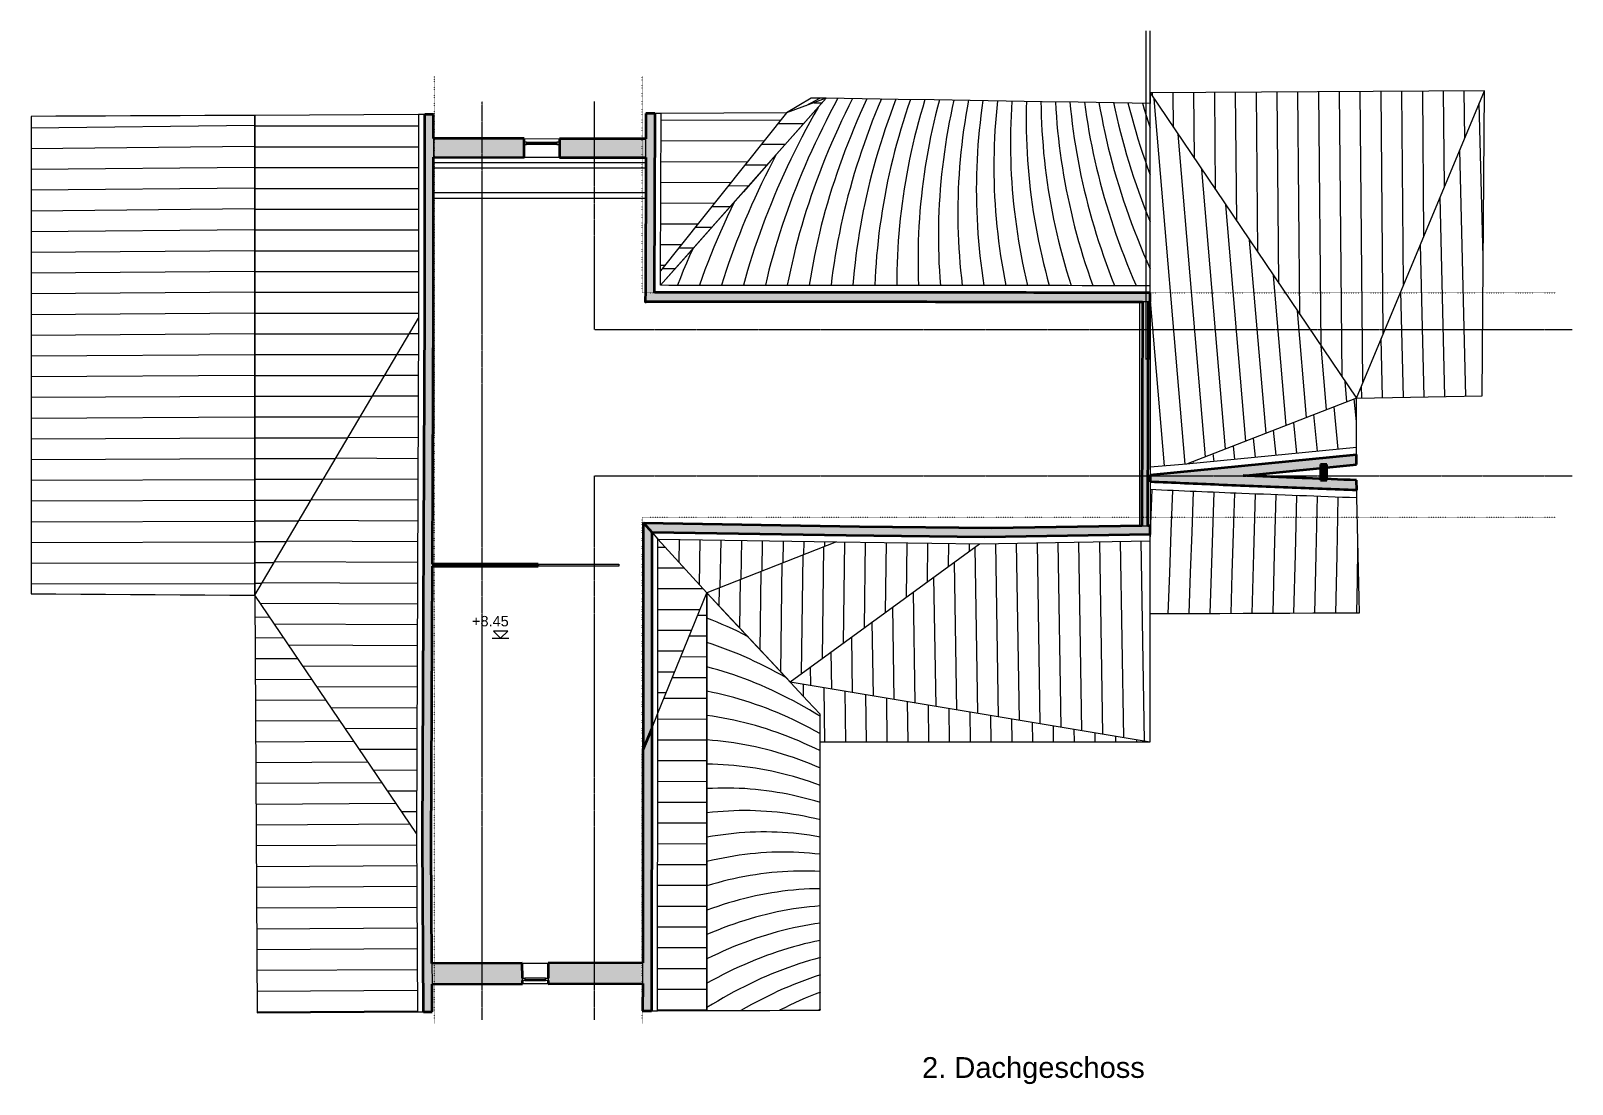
# Model space of a CAD drawing. Header units: millimetres. Extents: x -14559 to 22507, y -17160 to 8185.
import ezdxf

# ---------------------------------------------------------------- set-up
doc = ezdxf.new("R2010")
doc.units = ezdxf.units.MM
doc.linetypes.add('Verdeckt', pattern=[3, 2, -1])
doc.linetypes.add('Über Schnittebene 1', pattern=[1, 0, -1])
for name, color, linetype, lineweight in [('A-DETL', 90, 'Continuous', 9), ('A-DETL-HDLN', 90, 'Verdeckt', 9), ('A-DETL-THIN', 151, 'Continuous', 9), ('A-GLAZ', 151, 'Continuous', 9), ('A-ROOF', 132, 'Continuous', 9), ('A-ROOF-FNSH', 132, 'Continuous', 9), ('A-ROOF-PATT', 132, 'Continuous', 9), ('A-WALL', 113, 'Continuous', 9), ('A-WALL-PATT', 111, 'Continuous', 35), ('G-ANNO-TEXT', 231, 'Continuous', 9), ('S-BEAM', 12, 'Continuous', 9)]:
    doc.layers.add(name, color=color, linetype=linetype, lineweight=lineweight)
doc.styles.add('Arial', font='arial.ttf', dxfattribs={"height": 500})
doc.styles.add('Arial_1', font='arial.ttf', dxfattribs={"height": 250})

# ---------------------------------------------------------------- blocks, each defined once
blk = doc.blocks.new('FP_1-2_ Dachgeschoss HG')
at = {"layer": 'A-ROOF-PATT'}
for p, q in [((-14559, 5851), (-9179, 5911)), ((-14559, 5353), (-9179, 5409)), ((-14559, 4854), (-9179, 4908)), ((-14559, 4355), (-9179, 4407)), ((-14559, 3856), (-9179, 3906)), ((-14559, 3357), (-9179, 3405)), ((-14559, 2859), (-9179, 2903)), ((-14559, 2360), (-9179, 2402)), ((-14559, 1861), (-9179, 1901)), ((-14559, 1362), (-9179, 1400)), ((-14559, 863), (-9179, 899)), ((-14559, 365), (-9179, 397)), ((-14559, -134), (-9179, -104)), ((-14559, -633), (-9179, -605)), ((-14559, -1132), (-9179, -1106)), ((-14559, -1631), (-9179, -1607)), ((-14559, -2130), (-9179, -2109)), ((-14559, -2628), (-9179, -2610)), ((-14559, -3127), (-9179, -3111)), ((-14559, -3626), (-9179, -3612)), ((-14559, -4125), (-9179, -4113)), ((-14559, -4624), (-9179, -4615)), ((-14559, -5122), (-9179, -5116))]:
    blk.add_line(p, q, dxfattribs=at)
blk = doc.blocks.new('FP_2-2_ Dachgeschoss HG')
at = {"layer": 'A-ROOF-PATT'}
for p, q in [((1746, -5385), (1700, -5364)), ((1822, -5997), (1700, -5950)), ((1945, -6046), (1822, -5997)), ((2067, -6098), (1945, -6046)), ((2190, -6151), (2067, -6098)), ((2312, -6207), (2190, -6151)), ((2434, -6264), (2312, -6207)), ((2557, -6323), (2434, -6264)), ((1827, -6576), (1700, -6535)), ((1955, -6620), (1827, -6576)), ((2082, -6666), (1955, -6620)), ((2210, -6714), (2082, -6666)), ((2679, -6385), (2557, -6323)), ((2337, -6764), (2210, -6714)), ((2465, -6816), (2337, -6764)), ((2592, -6871), (2465, -6816)), ((2720, -6927), (2592, -6871)), ((2847, -6986), (2720, -6927)), ((2975, -7047), (2847, -6986)), ((1830, -7155), (1700, -7121)), ((1960, -7191), (1830, -7155)), ((2090, -7230), (1960, -7191)), ((2220, -7270), (2090, -7230)), ((2349, -7314), (2220, -7270)), ((2479, -7359), (2349, -7314)), ((2609, -7407), (2479, -7359)), ((2739, -7457), (2609, -7407)), ((3102, -7111), (2975, -7047)), ((3230, -7176), (3102, -7111)), ((3357, -7244), (3230, -7176)), ((3485, -7313), (3357, -7244)), ((3612, -7385), (3485, -7313)), ((1830, -7732), (1700, -7706)), ((1960, -7760), (1830, -7732)), ((2090, -7791), (1960, -7760)), ((2869, -7509), (2739, -7457)), ((2999, -7563), (2869, -7509)), ((3129, -7620), (2999, -7563)), ((3259, -7679), (3129, -7620)), ((3389, -7740), (3259, -7679)), ((3519, -7804), (3389, -7740)), ((2220, -7823), (2090, -7791)), ((2349, -7858), (2220, -7823)), ((2479, -7896), (2349, -7858)), ((2609, -7935), (2479, -7896)), ((2739, -7977), (2609, -7935)), ((2869, -8021), (2739, -7977)), ((2999, -8067), (2869, -8021)), ((3129, -8116), (2999, -8067)), ((3259, -8167), (3129, -8116)), ((3649, -7870), (3519, -7804)), ((3778, -7938), (3649, -7870)), ((3908, -8008), (3778, -7938)), ((4038, -8081), (3908, -8008)), ((4168, -8156), (4038, -8081)), ((1830, -8309), (1700, -8292)), ((1960, -8329), (1830, -8309)), ((2090, -8352), (1960, -8329)), ((2220, -8376), (2090, -8352)), ((2349, -8403), (2220, -8376)), ((2479, -8432), (2349, -8403)), ((2609, -8464), (2479, -8432)), ((2739, -8497), (2609, -8464)), ((2869, -8533), (2739, -8497)), ((3389, -8220), (3259, -8167)), ((3519, -8275), (3389, -8220)), ((3649, -8333), (3519, -8275)), ((3778, -8393), (3649, -8333)), ((3908, -8455), (3778, -8393)), ((4038, -8520), (3908, -8455)), ((4168, -8586), (4038, -8520)), ((4298, -8233), (4168, -8156)), ((4428, -8312), (4298, -8233)), ((1830, -8887), (1700, -8877)), ((1960, -8899), (1830, -8887)), ((2999, -8571), (2869, -8533)), ((3129, -8612), (2999, -8571)), ((3259, -8655), (3129, -8612)), ((3389, -8700), (3259, -8655)), ((3519, -8747), (3389, -8700)), ((3649, -8796), (3519, -8747)), ((3778, -8848), (3649, -8796)), ((3908, -8902), (3778, -8848)), ((4298, -8655), (4168, -8586)), ((4428, -8727), (4298, -8655)), ((2090, -8913), (1960, -8899)), ((2220, -8929), (2090, -8913)), ((2349, -8948), (2220, -8929)), ((2479, -8969), (2349, -8948)), ((2609, -8992), (2479, -8969)), ((2739, -9018), (2609, -8992)), ((2869, -9045), (2739, -9018)), ((2999, -9076), (2869, -9045)), ((3129, -9108), (2999, -9076)), ((3259, -9142), (3129, -9108)), ((3389, -9179), (3259, -9142)), ((3519, -9218), (3389, -9179)), ((3648, -9260), (3519, -9218)), ((3778, -9303), (3648, -9260)), ((4038, -8959), (3908, -8902)), ((4168, -9017), (4038, -8959)), ((4298, -9078), (4168, -9017)), ((4428, -9141), (4298, -9078)), ((1830, -9464), (1700, -9463)), ((1960, -9468), (1830, -9464)), ((2090, -9474), (1960, -9468)), ((2220, -9482), (2090, -9474)), ((2349, -9493), (2220, -9482)), ((2479, -9506), (2349, -9493)), ((2609, -9521), (2479, -9506)), ((2739, -9538), (2609, -9521)), ((2869, -9558), (2739, -9538)), ((2999, -9580), (2869, -9558)), ((3129, -9604), (2999, -9580)), ((3259, -9630), (3129, -9604)), ((3389, -9659), (3259, -9630)), ((3908, -9349), (3778, -9303)), ((4038, -9398), (3908, -9349)), ((4168, -9448), (4038, -9398)), ((4298, -9501), (4168, -9448)), ((4428, -9556), (4298, -9501)), ((3519, -9690), (3389, -9659)), ((3648, -9723), (3519, -9690)), ((3778, -9759), (3648, -9723)), ((3908, -9796), (3778, -9759)), ((4038, -9836), (3908, -9796)), ((4168, -9879), (4038, -9836)), ((4298, -9923), (4168, -9879)), ((4428, -9970), (4298, -9923)), ((1830, -10042), (1700, -10048)), ((1960, -10037), (1830, -10042)), ((2090, -10035), (1960, -10037)), ((2220, -10035), (2090, -10035)), ((2349, -10038), (2220, -10035)), ((2479, -10042), (2349, -10038)), ((2609, -10049), (2479, -10042)), ((2739, -10058), (2609, -10049)), ((2869, -10070), (2739, -10058)), ((2999, -10084), (2869, -10070)), ((3129, -10100), (2999, -10084)), ((3259, -10118), (3129, -10100)), ((3389, -10139), (3259, -10118)), ((3519, -10161), (3389, -10139)), ((3648, -10186), (3519, -10161)), ((3778, -10214), (3648, -10186)), ((3908, -10243), (3778, -10214)), ((4038, -10275), (3908, -10243)), ((4168, -10310), (4038, -10275)), ((4298, -10346), (4168, -10310)), ((4428, -10385), (4298, -10346)), ((1830, -10619), (1700, -10634)), ((1960, -10606), (1830, -10619)), ((2090, -10596), (1960, -10606)), ((2220, -10588), (2090, -10596)), ((2349, -10582), (2220, -10588)), ((2479, -10579), (2349, -10582)), ((2609, -10578), (2479, -10579)), ((2739, -10579), (2609, -10578)), ((2869, -10582), (2739, -10579)), ((2999, -10588), (2869, -10582)), ((3129, -10596), (2999, -10588)), ((3259, -10606), (3129, -10596)), ((3389, -10618), (3259, -10606)), ((3519, -10633), (3389, -10618)), ((3648, -10650), (3519, -10633)), ((3778, -10669), (3648, -10650)), ((3908, -10691), (3778, -10669)), ((4038, -10714), (3908, -10691)), ((4168, -10740), (4038, -10714)), ((4298, -10769), (4168, -10740)), ((2479, -11116), (2349, -11127)), ((2609, -11106), (2479, -11116)), ((2739, -11099), (2609, -11106)), ((2869, -11094), (2739, -11099)), ((2999, -11092), (2869, -11094)), ((3129, -11092), (2999, -11092)), ((3259, -11094), (3129, -11092)), ((3389, -11098), (3259, -11094)), ((3519, -11104), (3389, -11098)), ((3648, -11113), (3519, -11104)), ((3778, -11124), (3648, -11113)), ((4428, -10799), (4298, -10769)), ((1830, -11196), (1700, -11219)), ((1960, -11176), (1830, -11196)), ((2090, -11157), (1960, -11176)), ((2220, -11141), (2090, -11157)), ((2349, -11127), (2220, -11141)), ((3908, -11138), (3778, -11124)), ((4038, -11153), (3908, -11138)), ((4168, -11171), (4038, -11153)), ((4298, -11191), (4168, -11171)), ((4428, -11214), (4298, -11191)), ((1830, -11774), (1700, -11805)), ((1960, -11745), (1830, -11774)), ((2090, -11718), (1960, -11745)), ((2220, -11694), (2090, -11718)), ((2349, -11672), (2220, -11694)), ((2479, -11652), (2349, -11672)), ((2609, -11635), (2479, -11652)), ((2739, -11620), (2609, -11635)), ((2869, -11607), (2739, -11620)), ((2999, -11596), (2869, -11607)), ((3129, -11587), (2999, -11596)), ((3259, -11581), (3129, -11587)), ((3389, -11577), (3259, -11581)), ((3519, -11576), (3389, -11577)), ((3648, -11577), (3519, -11576)), ((3778, -11579), (3648, -11577)), ((3908, -11585), (3778, -11579)), ((4038, -11592), (3908, -11585)), ((4168, -11602), (4038, -11592)), ((4298, -11614), (4168, -11602)), ((4428, -11628), (4298, -11614)), ((2349, -12217), (2220, -12247)), ((2479, -12189), (2349, -12217)), ((2609, -12163), (2479, -12189)), ((2739, -12140), (2609, -12163)), ((2869, -12119), (2739, -12140)), ((2999, -12100), (2869, -12119)), ((3129, -12083), (2999, -12100)), ((3259, -12069), (3129, -12083)), ((3389, -12057), (3259, -12069)), ((3519, -12047), (3389, -12057)), ((3648, -12040), (3519, -12047)), ((3778, -12035), (3648, -12040)), ((3908, -12032), (3778, -12035)), ((4038, -12031), (3908, -12032)), ((4168, -12033), (4038, -12031)), ((4298, -12036), (4168, -12033)), ((4428, -12043), (4298, -12036)), ((1830, -12351), (1700, -12390)), ((1960, -12314), (1830, -12351)), ((2090, -12279), (1960, -12314)), ((2220, -12247), (2090, -12279)), ((3129, -12579), (2999, -12604)), ((3259, -12557), (3129, -12579)), ((3389, -12537), (3259, -12557)), ((3519, -12519), (3389, -12537)), ((3648, -12503), (3519, -12519)), ((3778, -12490), (3648, -12503)), ((3908, -12479), (3778, -12490)), ((4038, -12470), (3908, -12479)), ((4168, -12463), (4038, -12470)), ((4298, -12459), (4168, -12463)), ((4428, -12457), (4298, -12459)), ((1830, -12928), (1700, -12976)), ((1960, -12883), (1830, -12928)), ((2090, -12840), (1960, -12883)), ((2220, -12800), (2090, -12840)), ((2349, -12762), (2220, -12800)), ((2479, -12726), (2349, -12762)), ((2609, -12692), (2479, -12726)), ((2739, -12660), (2609, -12692)), ((2869, -12631), (2739, -12660)), ((2999, -12604), (2869, -12631)), ((3648, -12967), (3519, -12990)), ((3778, -12945), (3648, -12967)), ((3908, -12926), (3778, -12945)), ((4038, -12909), (3908, -12926)), ((4168, -12894), (4038, -12909)), ((4298, -12882), (4168, -12894)), ((4428, -12872), (4298, -12882)), ((2349, -13306), (2220, -13353)), ((2479, -13262), (2349, -13306)), ((2609, -13220), (2479, -13262)), ((2739, -13181), (2609, -13220)), ((2869, -13143), (2739, -13181)), ((2999, -13108), (2869, -13143)), ((3129, -13075), (2999, -13108)), ((3259, -13045), (3129, -13075)), ((3389, -13016), (3259, -13045)), ((3519, -12990), (3389, -13016)), ((4168, -13325), (4038, -13348)), ((4298, -13304), (4168, -13325)), ((4428, -13286), (4298, -13304)), ((1830, -13506), (1700, -13561)), ((1960, -13453), (1830, -13506)), ((2090, -13402), (1960, -13453)), ((2220, -13353), (2090, -13402)), ((2739, -13701), (2609, -13749)), ((2869, -13655), (2739, -13701)), ((2999, -13612), (2869, -13655)), ((3129, -13571), (2999, -13612)), ((3259, -13532), (3129, -13571)), ((3389, -13496), (3259, -13532)), ((3519, -13462), (3389, -13496)), ((3648, -13430), (3519, -13462)), ((3778, -13400), (3648, -13430)), ((3908, -13373), (3778, -13400)), ((4038, -13348), (3908, -13373)), ((4428, -13700), (4298, -13727)), ((1830, -14083), (1700, -14147)), ((1960, -14022), (1830, -14083)), ((2090, -13963), (1960, -14022)), ((2220, -13906), (2090, -13963)), ((2349, -13851), (2220, -13906)), ((2479, -13799), (2349, -13851)), ((2609, -13749), (2479, -13799)), ((3129, -14067), (2999, -14116)), ((3259, -14020), (3129, -14067)), ((3389, -13976), (3259, -14020)), ((3519, -13933), (3389, -13976)), ((3648, -13893), (3519, -13933)), ((3778, -13855), (3648, -13893)), ((3908, -13820), (3778, -13855)), ((4038, -13787), (3908, -13820)), ((4168, -13756), (4038, -13787)), ((4298, -13727), (4168, -13756)), ((2349, -14396), (2220, -14459)), ((2479, -14335), (2349, -14396)), ((2609, -14277), (2479, -14335)), ((2739, -14221), (2609, -14277)), ((2869, -14168), (2739, -14221)), ((2999, -14116), (2869, -14168)), ((3389, -14455), (3259, -14508)), ((3519, -14405), (3389, -14455)), ((3648, -14357), (3519, -14405)), ((3778, -14311), (3648, -14357)), ((3908, -14267), (3778, -14311)), ((4038, -14226), (3908, -14267)), ((4168, -14186), (4038, -14226)), ((4298, -14150), (4168, -14186)), ((4428, -14115), (4298, -14150)), ((1830, -14661), (1700, -14732)), ((1960, -14591), (1830, -14661)), ((2090, -14524), (1960, -14591)), ((2220, -14459), (2090, -14524)), ((2609, -14806), (2479, -14872)), ((2739, -14742), (2609, -14806)), ((2869, -14680), (2739, -14742)), ((2999, -14620), (2869, -14680)), ((3129, -14563), (2999, -14620)), ((3259, -14508), (3129, -14563)), ((3663, -14814), (3536, -14869)), ((3791, -14761), (3663, -14814)), ((3918, -14710), (3791, -14761)), ((4046, -14662), (3918, -14710)), ((4173, -14615), (4046, -14662)), ((4300, -14571), (4173, -14615)), ((4428, -14529), (4300, -14571)), ((1960, -15160), (1830, -15238)), ((2090, -15085), (1960, -15160)), ((2220, -15012), (2090, -15085)), ((2349, -14941), (2220, -15012)), ((2479, -14872), (2349, -14941)), ((2898, -15177), (2771, -15245)), ((3026, -15111), (2898, -15177)), ((3153, -15047), (3026, -15111)), ((3281, -14985), (3153, -15047)), ((3408, -14926), (3281, -14985)), ((3536, -14869), (3408, -14926)), ((3938, -15148), (3816, -15203)), ((4061, -15094), (3938, -15148)), ((4183, -15042), (4061, -15094)), ((4306, -14992), (4183, -15042)), ((4428, -14944), (4306, -14992)), ((1830, -15238), (1700, -15318)), ((2643, -15315), (2516, -15388)), ((2771, -15245), (2643, -15315)), ((3571, -15321), (3449, -15383)), ((3694, -15261), (3571, -15321)), ((3816, -15203), (3694, -15261)), ((4428, -15358), (4382, -15379))]:
    blk.add_line(p, q, dxfattribs=at)
blk = doc.blocks.new('FP_3-2_ Dachgeschoss HG')
at = {"layer": 'A-ROOF-PATT'}
for p, q in [((4371, 6342), (4271, 6164)), ((4753, 6382), (4658, 6202)), ((4849, 6562), (4753, 6382)), ((5109, 6377), (5021, 6197)), ((5198, 6557), (5109, 6377)), ((5465, 6371), (5384, 6192)), ((5547, 6551), (5465, 6371)), ((5821, 6366), (5748, 6187)), ((5896, 6546), (5821, 6366)), ((6176, 6361), (6111, 6182)), ((6245, 6540), (6176, 6361)), ((6532, 6356), (6474, 6177)), ((6593, 6535), (6532, 6356)), ((6888, 6350), (6837, 6172)), ((6942, 6529), (6888, 6350)), ((7244, 6345), (7200, 6167)), ((7291, 6524), (7244, 6345)), ((7600, 6340), (7563, 6162)), ((7640, 6518), (7600, 6340)), ((7956, 6335), (7926, 6156)), ((7989, 6513), (7956, 6335)), ((8312, 6329), (8289, 6151)), ((8337, 6507), (8312, 6329)), ((8668, 6324), (8652, 6146)), ((8686, 6502), (8668, 6324)), ((9024, 6319), (9015, 6141)), ((9035, 6496), (9024, 6319)), ((9379, 6314), (9377, 6136)), ((9384, 6491), (9379, 6314)), ((9733, 6486), (9735, 6308)), ((9735, 6308), (9740, 6131)), ((10081, 6480), (10091, 6303)), ((10091, 6303), (10103, 6126)), ((10430, 6475), (10447, 6298)), ((10779, 6469), (10803, 6293)), ((11128, 6464), (11159, 6281)), ((11477, 6458), (11515, 6279)), ((11825, 6453), (11869, 6279)), ((12174, 6447), (12218, 6298)), ((4173, 5986), (4077, 5807)), ((4271, 6164), (4173, 5986)), ((4566, 6022), (4476, 5842)), ((4658, 6202), (4566, 6022)), ((4936, 6017), (4853, 5837)), ((5021, 6197), (4936, 6017)), ((5307, 6012), (5231, 5833)), ((5384, 6192), (5307, 6012)), ((5677, 6007), (5608, 5828)), ((5748, 6187), (5677, 6007)), ((6047, 6003), (5986, 5823)), ((6111, 6182), (6047, 6003)), ((6417, 5998), (6363, 5819)), ((6474, 6177), (6417, 5998)), ((6787, 5993), (6740, 5814)), ((6837, 6172), (6787, 5993)), ((7158, 5988), (7118, 5809)), ((7200, 6167), (7158, 5988)), ((7528, 5983), (7495, 5805)), ((7563, 6162), (7528, 5983)), ((7898, 5978), (7872, 5800)), ((7926, 6156), (7898, 5978)), ((8268, 5973), (8249, 5795)), ((8289, 6151), (8268, 5973)), ((8638, 5969), (8626, 5791)), ((8652, 6146), (8638, 5969)), ((9008, 5964), (9003, 5786)), ((9015, 6141), (9008, 5964)), ((9377, 6136), (9377, 5959)), ((9377, 5959), (9380, 5781)), ((9740, 6131), (9747, 5954)), ((9747, 5954), (9757, 5777)), ((10103, 6126), (10117, 5949)), ((10117, 5949), (10133, 5772)), ((10447, 6298), (10466, 6121)), ((10466, 6121), (10487, 5944)), ((10487, 5944), (10510, 5767)), ((10803, 6293), (10828, 6116)), ((10828, 6116), (10856, 5939)), ((10856, 5939), (10887, 5763)), ((11159, 6281), (11193, 6099)), ((11193, 6099), (11230, 5917)), ((11515, 6279), (11555, 6099)), ((11555, 6099), (11598, 5920)), ((11869, 6279), (11915, 6106)), ((11915, 6106), (11963, 5932)), ((11963, 5932), (12013, 5759)), ((12218, 6298), (12263, 6148)), ((12263, 6148), (12310, 5998)), ((12310, 5998), (12358, 5849)), ((3984, 5629), (3892, 5451)), ((4077, 5807), (3984, 5629)), ((4388, 5662), (4302, 5482)), ((4476, 5842), (4388, 5662)), ((4773, 5658), (4694, 5478)), ((4853, 5837), (4773, 5658)), ((5157, 5653), (5086, 5474)), ((5231, 5833), (5157, 5653)), ((5542, 5649), (5478, 5469)), ((5608, 5828), (5542, 5649)), ((5927, 5644), (5870, 5465)), ((5986, 5823), (5927, 5644)), ((6311, 5640), (6261, 5461)), ((6363, 5819), (6311, 5640)), ((6695, 5635), (6653, 5457)), ((6740, 5814), (6695, 5635)), ((7080, 5631), (7044, 5452)), ((7118, 5809), (7080, 5631)), ((7464, 5626), (7435, 5448)), ((7495, 5805), (7464, 5626)), ((7848, 5622), (7827, 5444)), ((7872, 5800), (7848, 5622)), ((8232, 5617), (8218, 5439)), ((8249, 5795), (8232, 5617)), ((8616, 5613), (8609, 5435)), ((8626, 5791), (8616, 5613)), ((9003, 5786), (9000, 5609)), ((9000, 5609), (9000, 5431)), ((9380, 5781), (9384, 5604)), ((9384, 5604), (9391, 5427)), ((9757, 5777), (9768, 5600)), ((9768, 5600), (9782, 5422)), ((10133, 5772), (10152, 5595)), ((10152, 5595), (10172, 5418)), ((10510, 5767), (10535, 5591)), ((10535, 5591), (10563, 5414)), ((10887, 5763), (10919, 5586)), ((10919, 5586), (10954, 5410)), ((11230, 5917), (11268, 5735)), ((11268, 5735), (11309, 5553)), ((11598, 5920), (11643, 5740)), ((11643, 5740), (11690, 5561)), ((11690, 5561), (11740, 5382)), ((12013, 5759), (12066, 5585)), ((12066, 5585), (12120, 5412)), ((3367, 5209), (3276, 5034)), ((3803, 5273), (3716, 5094)), ((3892, 5451), (3803, 5273)), ((4219, 5302), (4138, 5122)), ((4302, 5482), (4219, 5302)), ((4618, 5298), (4544, 5118)), ((4694, 5478), (4618, 5298)), ((5017, 5294), (4951, 5114)), ((5086, 5474), (5017, 5294)), ((5416, 5290), (5357, 5111)), ((5478, 5469), (5416, 5290)), ((5815, 5286), (5763, 5107)), ((5870, 5465), (5815, 5286)), ((6214, 5282), (6168, 5103)), ((6261, 5461), (6214, 5282)), ((6612, 5278), (6574, 5099)), ((6653, 5457), (6612, 5278)), ((7011, 5274), (6980, 5095)), ((7044, 5452), (7011, 5274)), ((7409, 5270), (7385, 5091)), ((7435, 5448), (7409, 5270)), ((7807, 5266), (7790, 5087)), ((7827, 5444), (7807, 5266)), ((8206, 5262), (8196, 5084)), ((8218, 5439), (8206, 5262)), ((8604, 5257), (8601, 5080)), ((8609, 5435), (8604, 5257)), ((9000, 5431), (9002, 5253)), ((9002, 5253), (9006, 5076)), ((9391, 5427), (9400, 5249)), ((9400, 5249), (9411, 5072)), ((9782, 5422), (9797, 5245)), ((9797, 5245), (9815, 5068)), ((10172, 5418), (10195, 5241)), ((10195, 5241), (10220, 5064)), ((10563, 5414), (10593, 5237)), ((10593, 5237), (10625, 5060)), ((10954, 5410), (10990, 5233)), ((10990, 5233), (11029, 5056)), ((11309, 5553), (11352, 5371)), ((11352, 5371), (11398, 5189)), ((11740, 5382), (11792, 5202)), ((11792, 5202), (11846, 5023)), ((12120, 5412), (12176, 5239)), ((12176, 5239), (12235, 5065)), ((3187, 4860), (3100, 4685)), ((3276, 5034), (3187, 4860)), ((3632, 4916), (3549, 4738)), ((3716, 5094), (3632, 4916)), ((4059, 4942), (3983, 4762)), ((4138, 5122), (4059, 4942)), ((4473, 4939), (4403, 4759)), ((4544, 5118), (4473, 4939)), ((4886, 4935), (4824, 4755)), ((4951, 5114), (4886, 4935)), ((5299, 4931), (5244, 4752)), ((5357, 5111), (5299, 4931)), ((5712, 4928), (5664, 4748)), ((5763, 5107), (5712, 4928)), ((6125, 4924), (6084, 4745)), ((6168, 5103), (6125, 4924)), ((6538, 4920), (6504, 4742)), ((6574, 5099), (6538, 4920)), ((6951, 4917), (6924, 4738)), ((6980, 5095), (6951, 4917)), ((7363, 4913), (7343, 4735)), ((7385, 5091), (7363, 4913)), ((7776, 4909), (7763, 4731)), ((7790, 5087), (7776, 4909)), ((8188, 4906), (8182, 4728)), ((8196, 5084), (8188, 4906)), ((8601, 5080), (8600, 4902)), ((8600, 4902), (8601, 4724)), ((9006, 5076), (9012, 4898)), ((9012, 4898), (9020, 4721)), ((9411, 5072), (9424, 4895)), ((9424, 4895), (9439, 4717)), ((9815, 5068), (9836, 4891)), ((9836, 4891), (9858, 4714)), ((10220, 5064), (10247, 4887)), ((10247, 4887), (10277, 4710)), ((10625, 5060), (10659, 4884)), ((10659, 4884), (10695, 4707)), ((11029, 5056), (11070, 4880)), ((11070, 4880), (11113, 4703)), ((11398, 5189), (11446, 5006)), ((11446, 5006), (11496, 4824)), ((11496, 4824), (11548, 4642)), ((11846, 5023), (11902, 4843)), ((11902, 4843), (11960, 4664)), ((12235, 5065), (12295, 4892)), ((12295, 4892), (12358, 4718)), ((3015, 4510), (2932, 4335)), ((3100, 4685), (3015, 4510)), ((3469, 4559), (3391, 4381)), ((3549, 4738), (3469, 4559)), ((3909, 4582), (3837, 4402)), ((3983, 4762), (3909, 4582)), ((4336, 4579), (4271, 4399)), ((4403, 4759), (4336, 4579)), ((4764, 4576), (4706, 4396)), ((4824, 4755), (4764, 4576)), ((5191, 4573), (5141, 4393)), ((5244, 4752), (5191, 4573)), ((5619, 4569), (5575, 4390)), ((5664, 4748), (5619, 4569)), ((6046, 4566), (6009, 4387)), ((6084, 4745), (6046, 4566)), ((6473, 4563), (6443, 4384)), ((6504, 4742), (6473, 4563)), ((6899, 4560), (6877, 4381)), ((6924, 4738), (6899, 4560)), ((7326, 4556), (7311, 4378)), ((7343, 4735), (7326, 4556)), ((7752, 4553), (7744, 4375)), ((7763, 4731), (7752, 4553)), ((8179, 4550), (8178, 4372)), ((8182, 4728), (8179, 4550)), ((8601, 4724), (8605, 4546)), ((8605, 4546), (8611, 4369)), ((9020, 4721), (9031, 4543)), ((9031, 4543), (9044, 4366)), ((9439, 4717), (9457, 4540)), ((9457, 4540), (9477, 4363)), ((9858, 4714), (9883, 4537)), ((9883, 4537), (9909, 4360)), ((10277, 4710), (10308, 4533)), ((10308, 4533), (10342, 4356)), ((10695, 4707), (10733, 4530)), ((10733, 4530), (10774, 4353)), ((11113, 4703), (11159, 4527)), ((11159, 4527), (11206, 4350)), ((11548, 4642), (11603, 4460)), ((11603, 4460), (11660, 4278)), ((11960, 4664), (12021, 4485)), ((12021, 4485), (12084, 4305)), ((2851, 4161), (2773, 3986)), ((2932, 4335), (2851, 4161)), ((3315, 4203), (3241, 4025)), ((3391, 4381), (3315, 4203)), ((3767, 4222), (3699, 4043)), ((3837, 4402), (3767, 4222)), ((4209, 4220), (4148, 4040)), ((4271, 4399), (4209, 4220)), ((4651, 4217), (4597, 4037)), ((4706, 4396), (4651, 4217)), ((5092, 4214), (5046, 4035)), ((5141, 4393), (5092, 4214)), ((5534, 4211), (5495, 4032)), ((5575, 4390), (5534, 4211)), ((5975, 4208), (5943, 4029)), ((6009, 4387), (5975, 4208)), ((6416, 4205), (6391, 4027)), ((6443, 4384), (6416, 4205)), ((6857, 4203), (6839, 4024)), ((6877, 4381), (6857, 4203)), ((7298, 4200), (7287, 4021)), ((7311, 4378), (7298, 4200)), ((7738, 4197), (7734, 4019)), ((7744, 4375), (7738, 4197)), ((8178, 4372), (8179, 4194)), ((8179, 4194), (8182, 4016)), ((8611, 4369), (8619, 4191)), ((8619, 4191), (8629, 4013)), ((9044, 4366), (9059, 4188)), ((9059, 4188), (9076, 4011)), ((9477, 4363), (9499, 4185)), ((9499, 4185), (9523, 4008)), ((9909, 4360), (9938, 4182)), ((9938, 4182), (9969, 4005)), ((10342, 4356), (10378, 4180)), ((10378, 4180), (10416, 4003)), ((10774, 4353), (10817, 4177)), ((10817, 4177), (10862, 4000)), ((11206, 4350), (11256, 4174)), ((11256, 4174), (11308, 3997)), ((11660, 4278), (11720, 4096)), ((11720, 4096), (11781, 3914)), ((12084, 4305), (12149, 4126)), ((12149, 4126), (12216, 3947)), ((2189, 3710), (2105, 3527)), ((2275, 3893), (2189, 3710)), ((2363, 4076), (2275, 3893)), ((2696, 3811), (2622, 3637)), ((2773, 3986), (2696, 3811)), ((3170, 3846), (3101, 3668)), ((3241, 4025), (3170, 3846)), ((3634, 3863), (3571, 3683)), ((3699, 4043), (3634, 3863)), ((4090, 3860), (4034, 3680)), ((4148, 4040), (4090, 3860)), ((4546, 3858), (4497, 3678)), ((4597, 4037), (4546, 3858)), ((5002, 3855), (4960, 3676)), ((5046, 4035), (5002, 3855)), ((5458, 3853), (5423, 3674)), ((5495, 4032), (5458, 3853)), ((5913, 3850), (5886, 3671)), ((5943, 4029), (5913, 3850)), ((6368, 3848), (6348, 3669)), ((6391, 4027), (6368, 3848)), ((6823, 3845), (6810, 3667)), ((6839, 4024), (6823, 3845)), ((7278, 3843), (7272, 3665)), ((7287, 4021), (7278, 3843)), ((7734, 4019), (7733, 3841)), ((7733, 3841), (7733, 3662)), ((8182, 4016), (8187, 3838)), ((8187, 3838), (8195, 3660)), ((8629, 4013), (8641, 3836)), ((8641, 3836), (8656, 3658)), ((9076, 4011), (9095, 3833)), ((9095, 3833), (9117, 3656)), ((9523, 4008), (9549, 3831)), ((9549, 3831), (9578, 3653)), ((9969, 4005), (10003, 3828)), ((10003, 3828), (10038, 3651)), ((10416, 4003), (10456, 3826)), ((10456, 3826), (10498, 3649)), ((10862, 4000), (10909, 3823)), ((10909, 3823), (10958, 3646)), ((11308, 3997), (11362, 3821)), ((11362, 3821), (11418, 3644)), ((11781, 3914), (11845, 3732)), ((11845, 3732), (11912, 3550)), ((12216, 3947), (12286, 3767)), ((12286, 3767), (12358, 3588)), ((2024, 3345), (1945, 3162)), ((2105, 3527), (2024, 3345)), ((2550, 3462), (2480, 3287)), ((2622, 3637), (2550, 3462)), ((3034, 3490), (2969, 3312)), ((3101, 3668), (3034, 3490)), ((3510, 3503), (3451, 3323)), ((3571, 3683), (3510, 3503)), ((3981, 3501), (3929, 3321)), ((4034, 3680), (3981, 3501)), ((4451, 3499), (4407, 3319)), ((4497, 3678), (4451, 3499)), ((4921, 3497), (4884, 3317)), ((4960, 3676), (4921, 3497)), ((5391, 3495), (5361, 3316)), ((5423, 3674), (5391, 3495)), ((5860, 3493), (5837, 3314)), ((5886, 3671), (5860, 3493)), ((6330, 3491), (6314, 3312)), ((6348, 3669), (6330, 3491)), ((6799, 3488), (6790, 3310)), ((6810, 3667), (6799, 3488)), ((7268, 3486), (7266, 3308)), ((7272, 3665), (7268, 3486)), ((7733, 3662), (7736, 3484)), ((7736, 3484), (7741, 3306)), ((8195, 3660), (8205, 3482)), ((8205, 3482), (8217, 3304)), ((8656, 3658), (8673, 3480)), ((8673, 3480), (8692, 3303)), ((9117, 3656), (9141, 3478)), ((9141, 3478), (9167, 3301)), ((9578, 3653), (9608, 3476)), ((9608, 3476), (9641, 3299)), ((10038, 3651), (10076, 3474)), ((10076, 3474), (10116, 3297)), ((10498, 3649), (10543, 3472)), ((10543, 3472), (10590, 3295)), ((10958, 3646), (11010, 3470)), ((11010, 3470), (11064, 3293)), ((11418, 3644), (11477, 3468)), ((11477, 3468), (11537, 3291)), ((11912, 3550), (11980, 3368)), ((11980, 3368), (12051, 3186)), ((1868, 2979), (1794, 2796)), ((1945, 3162), (1868, 2979)), ((2412, 3113), (2346, 2938)), ((2480, 3287), (2412, 3113)), ((2906, 3133), (2846, 2955)), ((2969, 3312), (2906, 3133)), ((3395, 3143), (3341, 2963)), ((3451, 3323), (3395, 3143)), ((3880, 3141), (3833, 2962)), ((3929, 3321), (3880, 3141)), ((4364, 3140), (4325, 2960)), ((4407, 3319), (4364, 3140)), ((4849, 3138), (4816, 2959)), ((4884, 3317), (4849, 3138)), ((5333, 3136), (5307, 2957)), ((5361, 3316), (5333, 3136)), ((5816, 3135), (5798, 2956)), ((5837, 3314), (5816, 3135)), ((6300, 3133), (6288, 2954)), ((6314, 3312), (6300, 3133)), ((6783, 3132), (6778, 2953)), ((6790, 3310), (6783, 3132)), ((7266, 3308), (7266, 3130)), ((7266, 3130), (7268, 2952)), ((7741, 3306), (7749, 3128)), ((7749, 3128), (7758, 2950)), ((8217, 3304), (8231, 3127)), ((8231, 3127), (8247, 2949)), ((8692, 3303), (8713, 3125)), ((8713, 3125), (8736, 2947)), ((9167, 3301), (9195, 3123)), ((9195, 3123), (9225, 2946)), ((9641, 3299), (9676, 3121)), ((9676, 3121), (9714, 2944)), ((10116, 3297), (10158, 3120)), ((10158, 3120), (10202, 2943)), ((10590, 3295), (10639, 3118)), ((10639, 3118), (10690, 2941)), ((11064, 3293), (11119, 3116)), ((11119, 3116), (11177, 2940)), ((11537, 3291), (11600, 3115)), ((11600, 3115), (11665, 2938)), ((12051, 3186), (12124, 3004)), ((12124, 3004), (12200, 2822)), ((1281, 2767), (1205, 2592)), ((1359, 2943), (1281, 2767)), ((1722, 2613), (1653, 2431)), ((1794, 2796), (1722, 2613)), ((2282, 2763), (2221, 2589)), ((2346, 2938), (2282, 2763)), ((2732, 2599), (2678, 2421)), ((2788, 2777), (2732, 2599)), ((2846, 2955), (2788, 2777)), ((3240, 2603), (3192, 2424)), ((3289, 2783), (3240, 2603)), ((3341, 2963), (3289, 2783)), ((3746, 2602), (3706, 2423)), ((3788, 2782), (3746, 2602)), ((3833, 2962), (3788, 2782)), ((4252, 2601), (4219, 2422)), ((4287, 2781), (4252, 2601)), ((4325, 2960), (4287, 2781)), ((4757, 2600), (4731, 2421)), ((4785, 2780), (4757, 2600)), ((4816, 2959), (4785, 2780)), ((5262, 2599), (5243, 2420)), ((5284, 2778), (5262, 2599)), ((5307, 2957), (5284, 2778)), ((5767, 2598), (5755, 2419)), ((5781, 2777), (5767, 2598)), ((5798, 2956), (5781, 2777)), ((6272, 2597), (6267, 2419)), ((6279, 2776), (6272, 2597)), ((6288, 2954), (6279, 2776)), ((6778, 2953), (6776, 2775)), ((6776, 2775), (6776, 2596)), ((6776, 2596), (6778, 2418)), ((7268, 2952), (7273, 2773)), ((7273, 2773), (7280, 2595)), ((7280, 2595), (7289, 2417)), ((7758, 2950), (7770, 2772)), ((7770, 2772), (7783, 2594)), ((8247, 2949), (8266, 2771)), ((8266, 2771), (8287, 2593)), ((8736, 2947), (8762, 2769)), ((8762, 2769), (8790, 2592)), ((9225, 2946), (9258, 2768)), ((9258, 2768), (9292, 2591)), ((9714, 2944), (9753, 2767)), ((9753, 2767), (9795, 2590)), ((10202, 2943), (10248, 2766)), ((10248, 2766), (10297, 2589)), ((10690, 2941), (10743, 2764)), ((10743, 2764), (10799, 2587)), ((11177, 2940), (11238, 2763)), ((11238, 2763), (11300, 2586)), ((11665, 2938), (11732, 2762)), ((11732, 2762), (11801, 2585)), ((12200, 2822), (12278, 2639)), ((12278, 2639), (12358, 2457)), ((1061, 2241), (991, 2065)), ((1132, 2416), (1061, 2241)), ((1205, 2592), (1132, 2416)), ((1585, 2248), (1520, 2065)), ((1653, 2431), (1585, 2248)), ((2104, 2239), (2049, 2065)), ((2161, 2414), (2104, 2239)), ((2221, 2589), (2161, 2414)), ((2626, 2242), (2577, 2064)), ((2678, 2421), (2626, 2242)), ((3147, 2244), (3105, 2064)), ((3192, 2424), (3147, 2244)), ((3668, 2243), (3632, 2063)), ((3706, 2423), (3668, 2243)), ((4188, 2242), (4159, 2063)), ((4219, 2422), (4188, 2242)), ((4707, 2242), (4686, 2063)), ((4731, 2421), (4707, 2242)), ((5227, 2241), (5212, 2062)), ((5243, 2420), (5227, 2241)), ((5745, 2241), (5738, 2062)), ((5755, 2419), (5745, 2241)), ((6267, 2419), (6264, 2240)), ((6264, 2240), (6264, 2061)), ((6778, 2418), (6782, 2239)), ((6782, 2239), (6789, 2061)), ((7289, 2417), (7300, 2239)), ((7300, 2239), (7314, 2060)), ((7783, 2594), (7800, 2416)), ((7800, 2416), (7818, 2238)), ((7818, 2238), (7838, 2060)), ((8287, 2593), (8310, 2415)), ((8310, 2415), (8335, 2237)), ((8335, 2237), (8362, 2059)), ((8790, 2592), (8820, 2414)), ((8820, 2414), (8852, 2237)), ((8852, 2237), (8886, 2059)), ((9292, 2591), (9329, 2413)), ((9329, 2413), (9368, 2236)), ((9368, 2236), (9410, 2058)), ((9795, 2590), (9839, 2412)), ((9839, 2412), (9885, 2235)), ((9885, 2235), (9933, 2058)), ((10297, 2589), (10348, 2412)), ((10348, 2412), (10401, 2234)), ((10401, 2234), (10456, 2057)), ((10799, 2587), (10856, 2411)), ((10856, 2411), (10916, 2234)), ((10916, 2234), (10978, 2057)), ((11300, 2586), (11365, 2410)), ((11365, 2410), (11431, 2233)), ((11431, 2233), (11500, 2056)), ((11801, 2585), (11873, 2409)), ((11873, 2409), (11946, 2232)), ((11946, 2232), (12022, 2056))]:
    blk.add_line(p, q, dxfattribs=at)
blk = doc.blocks.new('FP_4-2_ Dachgeschoss HG')
at = {"layer": 'A-ROOF-PATT'}
for p, q in [((12358, -4102), (12408, -2854)), ((12867, -3864), (12904, -2875)), ((13366, -3877), (13400, -2896)), ((13865, -3890), (13896, -2916)), ((14364, -3903), (14393, -2936)), ((14849, -4395), (14889, -2956)), ((15350, -4403), (15386, -2976)), ((15851, -4412), (15883, -2995)), ((16351, -4420), (16380, -3014)), ((16852, -4428), (16877, -3033)), ((12829, -4853), (12867, -3864)), ((13331, -4859), (13366, -3877)), ((13833, -4864), (13865, -3890)), ((14334, -4869), (14364, -3903)), ((14809, -5832), (14849, -4395)), ((15313, -5830), (15350, -4403)), ((15817, -5828), (15851, -4412)), ((16322, -5825), (16351, -4420)), ((16826, -5823), (16852, -4428)), ((17343, -5032), (17356, -4244)), ((12792, -5842), (12829, -4853)), ((13296, -5839), (13331, -4859)), ((13800, -5837), (13833, -4864)), ((14305, -5835), (14334, -4869)), ((17330, -5821), (17343, -5032))]:
    blk.add_line(p, q, dxfattribs=at)
blk = doc.blocks.new('Fenster 1-flg - Variabel - Fenster 1-flg - Variabel-531584-2_ Dachgeschoss HG')
at = {"layer": 'A-GLAZ'}
for p, q in [((-310, -170), (-310, -110)), ((-310, -110), (-250, -110)), ((-250, -170), (-310, -170)), ((-250, -110), (-250, -170)), ((250, -110), (-250, -110)), ((-250, -140), (250, -140)), ((-250, -170), (250, -170)), ((250, -170), (250, -110)), ((250, -110), (310, -110)), ((310, -170), (250, -170)), ((310, -110), (310, -170))]:
    blk.add_line(p, q, dxfattribs=at)
blk = doc.blocks.new('Fenster 1-flg - Variabel - Fenster 1-flg - Variabel-534337-2_ Dachgeschoss HG')
at = {"layer": 'A-GLAZ'}
for p, q in [((-365, 145), (-425, 145)), ((-425, 85), (-365, 85)), ((-365, 85), (-365, 145)), ((-365, 145), (365, 145)), ((-365, 115), (365, 115)), ((365, 85), (-365, 85)), ((425, 145), (365, 145)), ((365, 145), (365, 85)), ((365, 85), (425, 85))]:
    blk.add_line(p, q, dxfattribs=at)
blk = doc.blocks.new('Kantholz Träger - 140 x 160-538846-2_ Dachgeschoss HG')
at = {"layer": 'S-BEAM'}
blk.add_line((2859, -70), (-2533, -70), dxfattribs=at)
blk = doc.blocks.new('Kantholz Träger - 140 x 190-542140-2_ Dachgeschoss HG')
at = {"layer": 'S-BEAM'}
for p, q in [((-2429, 70), (2673, 70)), ((2673, -70), (-2429, -70))]:
    blk.add_line(p, q, dxfattribs=at)
blk = doc.blocks.new('Kantholz Träger - 140 x 190-V5-2_ Dachgeschoss HG')
at = {"layer": 'S-BEAM'}
for p, q in [((-2429, 70), (2676, 70)), ((2675, -70), (-2429, -70))]:
    blk.add_line(p, q, dxfattribs=at)

msp = doc.modelspace()

# ---------------------------------------------------------------- hatches: boundary and pattern name
at = {"layer": 'A-ROOF-PATT'}
h = msp.add_hatch(dxfattribs=at)
h.set_pattern_fill('FP_13', color=256, style=0, pattern_type=2)
h.set_pattern_definition([(270.512, (17933.2, 4414.6), (499.98, 4.468), [])])
h.paths.add_polyline_path([(17317, -651), (20398, 6742), (12358, 6695), (16333, 807)], flags=0)
h = msp.add_hatch(dxfattribs=at)
h.set_pattern_fill('FP_14', color=256, style=0, pattern_type=2)
h.set_pattern_definition([(274.846, (14837.5, 2124.2), (498.213, 42.24), [])])
h.paths.add_polyline_path([(12358, -2314), (13231, -2240), (17317, -651), (12358, 6695), (12358, 807)], flags=0)
h = msp.add_hatch(dxfattribs=at)
h.set_pattern_fill('FP_15', color=256, style=0, pattern_type=2)
h.set_pattern_definition([(271.409, (18857.4, 3045.5), (499.85, 12.295), [])])
h.paths.add_polyline_path([(17317, -651), (20339, -598), (20398, 6742), (17753, 394)], flags=0)
h = msp.add_hatch(dxfattribs=at)
h.set_pattern_fill('FP_6', color=256, style=0, pattern_type=2)
h.set_pattern_definition([(179.793, (1059.23, 2963.7), (-1.806, -499.997), [])])
h.paths.add_polyline_path([(582, 2061), (4569, 6562), (3611, 6208), (583, 2410)], flags=0)
h = msp.add_hatch(dxfattribs=at)
h.set_pattern_fill('FP_7', color=256, style=0, pattern_type=2)
h.set_pattern_definition([(208.83, (4090.36, 6385), (241.1, -438.04), [])])
h.paths.add_polyline_path([(3611, 6208), (4569, 6562), (4209, 6567), (4177, 6548)], flags=0)
h = msp.add_hatch(dxfattribs=at)
h.set_pattern_fill('FP_1', color=256, style=0, pattern_type=2)
h.set_pattern_definition([(0, (-5752.4, 394.5), (0, 500), [])])
h.paths.add_polyline_path([(-9175, -5393), (-5236, 1268), (-5236, 6169), (-9175, 6151), (-9175, -5390)], flags=0)
for points in [[(-5113, -15422), (-4905, -15421), (-4928, -11421), (-4875, 1609), (-4875, 6171), (-5086, 6170), (-5086, 1409), (-5137, -11252), (-5135, -11617)], [(218, 1651), (430, 1890), (431, 1953), (445, 6194), (234, 6193), (219, 1954)], [(17325, -2871), (17319, -2627), (15806, -2566), (14596, -2516), (14671, -2513), (17318, -2253), (17318, -2011), (12358, -2499), (12358, -2668), (14013, -2739), (15669, -2807)], [(163, -9117), (372, -8600), (374, -3878), (165, -3647)], [(154, -15398), (363, -15397), (372, -8600), (162, -9118), (155, -14740)]]:
    msp.add_hatch(color=256, dxfattribs=at).paths.add_polyline_path(points, flags=0)
h = msp.add_hatch(dxfattribs=at)
h.set_pattern_fill('FP_8', color=256, style=0, pattern_type=2)
h.set_pattern_definition([(179.809, (-673, 4547.24), (-1.667, -499.997), [])])
h.paths.add_polyline_path([(583, 2410), (3611, 6208), (596, 6195), (592, 4948)], flags=0)
h = msp.add_hatch(color=256, dxfattribs=at)
h.paths.add_polyline_path([(8380, -4001), (12358, -3936), (12358, -3723), (8552, -3785), (5366, -3746), (177, -3661), (379, -3884), (5046, -3960), (8234, -3999)], flags=0)
h.paths.add_polyline_path([(12358, 1665), (12358, 1890), (438, 1899), (237, 1671), (10846, 1666), (12340, 1665)], flags=0)
h = msp.add_hatch(dxfattribs=at)
h.set_pattern_fill('FP_2', color=256, style=0, pattern_type=2)
h.set_pattern_definition([(359.766, (-2358.4, -4613.73), (2.042, 499.996), [])])
h.paths.add_polyline_path([(-5287, -11131), (-5236, 1268), (-9175, -5393), (-6045, -10012)], flags=0)
h = msp.add_hatch(dxfattribs=at)
h.set_pattern_fill('FP_16', color=256, style=0, pattern_type=2)
h.set_pattern_definition([(275.615, (14844.14, -1614.8), (497.6, 48.92), [])])
h.paths.add_polyline_path([(13231, -2240), (17318, -1838), (17317, -651), (15373, -1407)], flags=0)
h = msp.add_hatch(dxfattribs=at)
h.set_pattern_fill('FP_4', color=256, style=0, pattern_type=2)
h.set_pattern_definition([(179.979, (-2284.7, -8234.26), (-0.183, -500), [])])
h.paths.add_polyline_path([(522, -8231), (1695, -5335), (523, -4043), (522, -7483)], flags=0)
h = msp.add_hatch(dxfattribs=at)
h.set_pattern_fill('FP_11', color=256, style=0, pattern_type=2)
h.set_pattern_definition([(89.066, (5087.8, -1110.45), (-499.934, 8.15), [])])
h.paths.add_polyline_path([(1695, -5335), (4818, -4113), (523, -4043)], flags=0)
h = msp.add_hatch(dxfattribs=at)
h.set_pattern_fill('FP_9', color=256, style=0, pattern_type=2)
h.set_pattern_definition([(89.298, (7519.5, -3777.1), (-499.962, 6.126), [])])
h.paths.add_polyline_path([(3698, -7483), (8258, -4155), (4818, -4113), (1695, -5335), (3514, -7285)], flags=0)
h = msp.add_hatch(dxfattribs=at)
h.set_pattern_fill('FP_10', color=256, style=0, pattern_type=2)
h.set_pattern_definition([(90.929, (9151.6, -4509.54), (-499.934, -8.107), [])])
h.paths.add_polyline_path([(12358, -8924), (12358, -4088), (8258, -4155), (3698, -7483), (8234, -8238)], flags=0)
h = msp.add_hatch(dxfattribs=at)
h.set_pattern_fill('FP_3', color=256, style=0, pattern_type=2)
h.set_pattern_definition([(0.331, (-5781, -10401.26), (-2.89, 499.99), [])])
h.paths.add_polyline_path([(-9117, -15440), (-5262, -15423), (-5287, -11131), (-9175, -5393)], flags=0)
h = msp.add_hatch(dxfattribs=at)
h.set_pattern_fill('FP_5', color=256, style=0, pattern_type=2)
h.set_pattern_definition([(179.929, (-346, -10372.2), (-0.62, -500), [])])
h.paths.add_polyline_path([(513, -15397), (1695, -15391), (1695, -5335), (522, -8231), (513, -15391)], flags=0)
h = msp.add_hatch(dxfattribs=at)
h.set_pattern_fill('FP_12', color=256, style=0, pattern_type=2)
h.set_pattern_definition([(90.671, (8028.23, -8203.7), (-499.966, -5.855), [])])
h.paths.add_polyline_path([(5042, -8924), (12358, -8924), (3698, -7483), (4423, -8260), (4423, -8924)], flags=0)
at = {"layer": 'A-WALL-PATT', "lineweight": 9}
h = msp.add_hatch(color=256, dxfattribs=at)
h.paths.add_polyline_path([(230, 5135), (232, 5585), (-1847, 5588), (-1848, 5138)], flags=0)
h.paths.add_polyline_path([(-2698, 5140), (-2697, 5590), (-4875, 5594), (-4875, 5144)], flags=0)
for points in [[(12156, -3726), (12306, -3724), (12322, 1665), (12172, 1665), (12158, -3335)], [(16608, -2627), (16608, -2253), (16458, -2253), (16458, -2627)], [(-2359, -4696), (-2359, -4646), (-4901, -4646), (-4901, -4696)]]:
    msp.add_hatch(color=256, dxfattribs=at).paths.add_polyline_path(points, flags=0)
h = msp.add_hatch(color=256, dxfattribs=at)
h.paths.add_polyline_path([(-4909, -14754), (-2739, -14748), (-2740, -14248), (-4912, -14254)], flags=0)
h.paths.add_polyline_path([(-2119, -14746), (155, -14740), (156, -14240), (-2120, -14246), (-2119, -14666)], flags=0)

# ---------------------------------------------------------------- linework, layer by layer
at = {"layer": 'A-DETL', "linetype": 'Über Schnittebene 1'}
for p, q in [((-4850, -15703), (-4850, 7097)), ((140, 1881), (140, 7097)), ((140, 1881), (22107, 1881)), ((140, -3519), (22107, -3519)), ((140, -15703), (140, -3519))]:
    msp.add_line(p, q, dxfattribs=at)
at = {"layer": 'A-DETL-HDLN'}
for p, q in [((-3705, -15614), (-3705, 6486)), ((-1005, 995), (-1005, 6486)), ((-1005, 995), (22507, 995)), ((-1005, -15614), (-1005, -2525)), ((-1005, -2525), (22507, -2525))]:
    msp.add_line(p, q, dxfattribs=at)
at = {"layer": 'A-DETL-THIN'}
for p, q in [((12251, 8185), (12251, 273)), ((12351, 8185), (12351, 273)), ((-3261, -6430), (-3431, -6260)), ((-3091, -6260), (-3431, -6260)), ((-3261, -6430), (-3091, -6260)), ((-3461, -6430), (-3061, -6430))]:
    msp.add_line(p, q, dxfattribs=at)
at = {"layer": 'A-ROOF'}
for p, q in [((20398, 6742), (12358, 6695)), ((12358, 6695), (17317, -651)), ((12358, 6695), (12358, 6440)), ((17317, -651), (20398, 6742)), ((20339, -598), (20398, 6742)), ((582, 2061), (4569, 6562)), ((4209, 6567), (3611, 6208)), ((4569, 6562), (3611, 6208)), ((4569, 6562), (4209, 6567)), ((-5236, 6169), (-9175, 6151)), ((-9175, 6151), (-9175, -5393)), ((3611, 6208), (583, 2410)), ((3611, 6208), (596, 6195)), ((12358, 1665), (12358, -2314)), ((-9175, -5393), (-5236, 1268)), ((17317, -651), (13231, -2240)), ((17317, -651), (20339, -598)), ((17318, -1838), (17317, -651)), ((14595, -2516), (14596, -2516)), ((1695, -5335), (523, -4043)), ((4818, -4113), (1695, -5335)), ((3698, -7483), (8258, -4155)), ((12358, -8924), (12358, -4088)), ((-9175, -5393), (-9117, -15440)), ((-5287, -11131), (-9175, -5393)), ((522, -8231), (1695, -5335)), ((1695, -15391), (1695, -5335)), ((1695, -5335), (3698, -7483)), ((3698, -7483), (12358, -8924)), ((4423, -8924), (12358, -8924)), ((-9117, -15440), (-5262, -15423)), ((513, -15397), (1695, -15391))]:
    msp.add_line(p, q, dxfattribs=at)
at = {"layer": 'A-ROOF', "color": 7, "lineweight": 35}
for p, q in [((-4875, 6171), (-5086, 6170)), ((-5086, 1409), (-5086, 6170)), ((-4875, 5594), (-4875, 6171)), ((234, 6193), (232, 5585)), ((445, 6194), (234, 6193)), ((445, 6194), (431, 1953)), ((-4875, 1609), (-4875, 5144)), ((230, 5135), (219, 1954)), ((219, 1954), (218, 1651)), ((431, 1953), (430, 1890)), ((430, 1890), (438, 1899)), ((438, 1899), (430, 1890)), ((12358, 1665), (12358, 1890)), ((-4901, -4646), (-4875, 1609)), ((218, 1651), (237, 1671)), ((-5137, -11252), (-5086, 1409)), ((12358, -2499), (17318, -2011)), ((17318, -2253), (17318, -2011)), ((12358, -2499), (12358, -2668)), ((14596, -2516), (14671, -2513)), ((14671, -2513), (17318, -2253)), ((17325, -2871), (17319, -2627)), ((165, -3647), (163, -9117)), ((165, -3647), (379, -3884)), ((5366, -3746), (177, -3661)), ((374, -3878), (372, -8600)), ((5046, -3960), (379, -3884)), ((8380, -4001), (5046, -3960)), ((8552, -3785), (5366, -3746)), ((12358, -3936), (8380, -4001)), ((12156, -3726), (8552, -3785)), ((12358, -3723), (12306, -3724)), ((12358, -3936), (12358, -3723)), ((-4928, -11421), (-4901, -4696)), ((372, -8600), (162, -9118)), ((372, -8600), (363, -15397)), ((162, -9118), (156, -14240)), ((-5113, -15422), (-5137, -11252)), ((-4912, -14254), (-4928, -11421)), ((-4905, -15421), (-4909, -14754)), ((155, -14740), (154, -15398)), ((-5113, -15422), (-4905, -15421)), ((154, -15398), (363, -15397))]:
    msp.add_line(p, q, dxfattribs=at)
at = {"layer": 'A-ROOF', "flags": 128}
for points in [[(4569, 6562), (3905, 5812), (3240, 5062), (2576, 4311), (1911, 3561), (1247, 2811), (582, 2061)], [(12358, 6440), (11493, 6453), (10627, 6467), (9762, 6480), (8896, 6494), (8031, 6508), (7166, 6521), (6300, 6535), (5435, 6548), (4569, 6562)], [(12358, 2051), (12358, 2782), (12358, 3514), (12358, 4245), (12358, 4977), (12358, 5708), (12358, 6440)], [(-9175, 6151), (-9773, 6149), (-10371, 6146), (-10968, 6143), (-11566, 6141), (-12164, 6138), (-12762, 6135), (-13359, 6133), (-13957, 6130), (-14555, 6127)], [(-14555, 6127), (-14555, 4851), (-14555, 3574), (-14555, 2298), (-14555, 1021), (-14555, -256), (-14555, -1532), (-14555, -2809), (-14555, -4085), (-14555, -5362)], [(-9175, -5393), (-9175, -4110), (-9175, -2828), (-9175, -1545), (-9175, -262), (-9175, 1021), (-9175, 2303), (-9175, 3586), (-9175, 4869), (-9175, 6151)], [(12358, -2847), (12358, -3180), (12358, -3512), (12358, -3723)], [(17392, -5816), (17384, -5470), (17376, -5123), (17368, -4777), (17360, -4431), (17352, -4084), (17345, -3738), (17337, -3391), (17329, -3045)], [(-14555, -5362), (-13957, -5365), (-13359, -5369), (-12762, -5372), (-12164, -5376), (-11566, -5379), (-10968, -5383), (-10371, -5386), (-9773, -5390), (-9175, -5393)], [(4423, -8260), (4120, -7935), (3817, -7610), (3514, -7285), (3211, -6960), (2907, -6635), (2604, -6310), (2301, -5985), (1998, -5660), (1695, -5335)], [(1695, -5335), (1695, -6452), (1695, -7570), (1695, -8687), (1695, -9804), (1695, -10922), (1695, -12039), (1695, -13157), (1695, -14274), (1695, -15391)], [(12358, -5839), (12917, -5837), (13477, -5834), (14036, -5832), (14595, -5829), (15155, -5826), (15714, -5824), (16273, -5821), (16833, -5819), (17392, -5816)], [(4423, -15379), (4423, -14588), (4423, -13797), (4423, -13006), (4423, -12215), (4423, -11424), (4423, -10633), (4423, -9842), (4423, -9051), (4423, -8260)], [(1695, -15391), (1998, -15390), (2301, -15389), (2604, -15387), (2907, -15386), (3211, -15384), (3514, -15383), (3817, -15382), (4120, -15380), (4423, -15379)]]:
    msp.add_lwpolyline(points, dxfattribs=at)
at = {"layer": 'A-ROOF', "color": 7, "lineweight": 35, "flags": 128}
msp.add_lwpolyline([(12322, 1665), (12340, 1665), (12358, 1665)], dxfattribs=at)
at = {"layer": 'A-ROOF', "color": 7, "lineweight": 35}
for points in [[(438, 1899), (2425, 1897), (6398, 1895), (10371, 1892), (12358, 1890)], [(17325, -2871), (16773, -2850), (15669, -2807), (14013, -2740), (12910, -2692), (12358, -2668)]]:
    msp.add_open_spline(points, degree=3, dxfattribs=at)
for points in [[(237, 1671), (2005, 1671), (5983, 1669), (9962, 1666), (12172, 1665)], [(17319, -2627), (16916, -2611), (16008, -2575), (15100, -2537), (14596, -2516)]]:
    msp.add_open_spline(points, degree=3, knots=[0, 0, 0, 0, 0.444444, 1, 1, 1, 1], dxfattribs=at)
at = {"layer": 'A-ROOF-FNSH', "color": 250}
for p, q in [((-5086, 6170), (-5236, 6169)), ((-5236, 6169), (-5236, 1268)), ((596, 6195), (445, 6194)), ((583, 2410), (596, 6195)), ((582, 2061), (583, 2410)), ((12358, 1890), (12358, 2051)), ((-5236, 1268), (-5287, -11131)), ((17318, -1838), (13231, -2240)), ((17318, -2011), (17318, -1838)), ((13231, -2240), (12358, -2314)), ((12358, -2314), (12358, -2499)), ((12358, -2668), (12358, -2847)), ((17329, -3045), (17325, -2871)), ((379, -3884), (523, -4043)), ((522, -8231), (523, -4043)), ((523, -4043), (4818, -4113)), ((12358, -4088), (12358, -3936)), ((4818, -4113), (8258, -4155)), ((8258, -4155), (12358, -4088)), ((372, -8600), (522, -8231)), ((513, -15397), (522, -8231)), ((-5287, -11131), (-5262, -15423)), ((-5262, -15423), (-5113, -15422)), ((363, -15397), (513, -15397))]:
    msp.add_line(p, q, dxfattribs=at)
for points in [[(12358, 2051), (10613, 2053), (6688, 2056), (2763, 2060), (582, 2061)], [(12358, -2847), (13094, -2879), (14751, -2948), (16408, -3011), (17329, -3045)]]:
    msp.add_open_spline(points, degree=3, knots=[0, 0, 0, 0, 0.444444, 1, 1, 1, 1], dxfattribs=at)
at = {"layer": 'A-WALL', "color": 7, "lineweight": 35}
for p, q in [((-2697, 5590), (-4875, 5594)), ((-2698, 5140), (-2697, 5590)), ((-1847, 5588), (-1848, 5138)), ((232, 5585), (-1847, 5588)), ((-4875, 5144), (-2698, 5140)), ((-1848, 5138), (230, 5135)), ((12172, 1665), (12156, -3726)), ((12306, -3724), (12322, 1665)), ((16608, -2253), (16458, -2253)), ((16458, -2253), (16458, -2627)), ((16608, -2627), (16608, -2253)), ((16458, -2627), (16608, -2627)), ((-2359, -4646), (-4901, -4646)), ((-4901, -4696), (-2359, -4696)), ((-2359, -4696), (-2359, -4646)), ((-2740, -14248), (-4912, -14254)), ((-2739, -14608), (-2740, -14248)), ((156, -14240), (-2120, -14246)), ((-2120, -14246), (-2119, -14606)), ((-4909, -14754), (-2739, -14748)), ((-2739, -14748), (-2739, -14668)), ((-2119, -14666), (-2119, -14746)), ((-2119, -14746), (155, -14740))]:
    msp.add_line(p, q, dxfattribs=at)
at = {"layer": 'A-WALL'}
for p, q in [((-4875, 5594), (-4875, 5144)), ((-2697, 5590), (-1847, 5588)), ((230, 5135), (232, 5585)), ((-1848, 5138), (-2698, 5140)), ((12156, -3726), (12306, -3724)), ((-4901, -4646), (-4901, -4696)), ((-2359, -4646), (-417, -4646)), ((-416, -4696), (-2359, -4696)), ((-417, -4646), (-416, -4696)), ((-4912, -14254), (-4909, -14754)), ((-2740, -14248), (-2120, -14246)), ((155, -14740), (156, -14240)), ((-2119, -14746), (-2739, -14748))]:
    msp.add_line(p, q, dxfattribs=at)
at = {"layer": 'A-WALL', "flags": 128}
msp.add_lwpolyline([(12322, 1665), (12247, 1665), (12172, 1665)], dxfattribs=at)

# ---------------------------------------------------------------- block references
at = {"layer": 'A-GLAZ'}
for name, p, rotation in [('Fenster 1-flg - Variabel - Fenster 1-flg - Variabel-534337-2_ Dachgeschoss HG', (-2273, 5364), 359.8973442560708), ('Fenster 1-flg - Variabel - Fenster 1-flg - Variabel-531584-2_ Dachgeschoss HG', (-2429, -14497), 0.1564216266792256)]:
    msp.add_blockref(name, p, dxfattribs=dict(at, rotation=rotation))
at = {"layer": 'A-ROOF'}
for name in ['FP_3-2_ Dachgeschoss HG', 'FP_1-2_ Dachgeschoss HG', 'FP_4-2_ Dachgeschoss HG', 'FP_2-2_ Dachgeschoss HG']:
    msp.add_blockref(name, (0, 0), dxfattribs=at)
at = {"layer": 'S-BEAM'}
for name, p in [('Kantholz Träger - 140 x 190-V5-2_ Dachgeschoss HG', (-2446, 4949)), ('Kantholz Träger - 140 x 190-542140-2_ Dachgeschoss HG', (-2446, 4224))]:
    msp.add_blockref(name, p, dxfattribs=at)
at = {"layer": 'S-BEAM', "rotation": 269.9999999999999}
msp.add_blockref('Kantholz Träger - 140 x 160-538846-2_ Dachgeschoss HG', (12178, -868), dxfattribs=at)

# ---------------------------------------------------------------- texts
at = {"layer": 'G-ANNO-TEXT', "color": 7, "attachment_point": 1}
for s, insert, char_height, width, style in [('+8.45', (-3950, -5894), 250, 1066.24, 'Arial_1'), ('2. Dachgeschoss', (6873, -16509), 500, 6629.96, 'Arial')]:
    msp.add_mtext(s, dxfattribs=dict(at, insert=insert, char_height=char_height, width=width, style=style))

doc.saveas('drawing.dxf')
